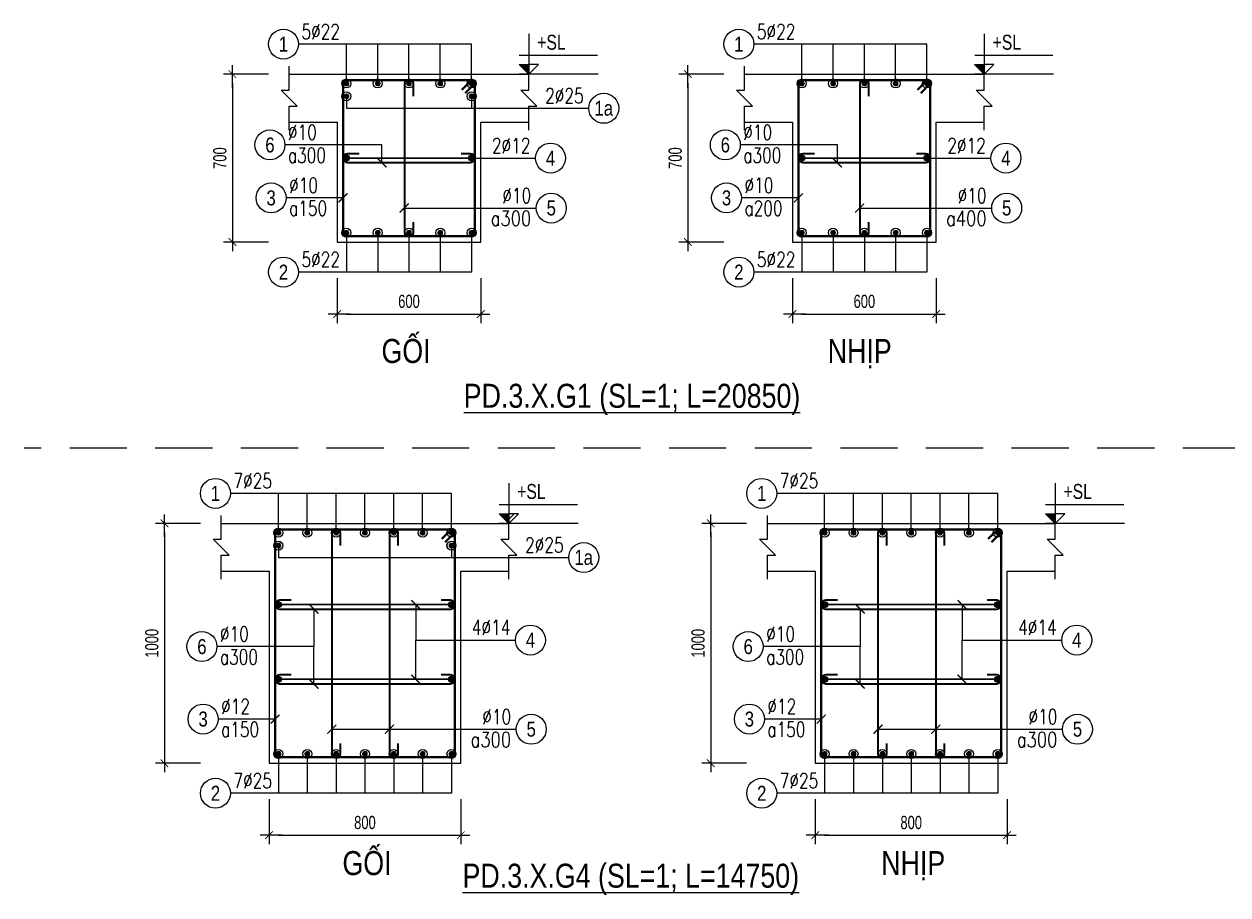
# Model space of a CAD drawing. Header units: millimetres. Extents: x 0 to 264070, y -218202 to 27271.
# Drawn here: x 225114 to 230136, y -191012 to -187382 of the extents above; entities that cross this region are included whole.
import ezdxf
from ezdxf.enums import TextEntityAlignment as Align

# ---------------------------------------------------------------- set-up
doc = ezdxf.new("R2010")
doc.units = ezdxf.units.MM
doc.header["$PDMODE"] = 3
doc.linetypes.add('HIDDEN2', pattern=[4.762499999999999, 3.175, -1.5875])
doc.layers.get('0').update_dxf_attribs({"lineweight": 20})
doc.layers.get('Defpoints').update_dxf_attribs({"color": 151, "lineweight": 9})
for name, color, linetype, lineweight in [('NDC_S_ANNO', 7, 'Continuous', 20), ('NDC_S_CONTINUOUS', 3, 'Continuous', 20), ('NDC_S_DIM', 1, 'Continuous', 15), ('NDC_S_HIDDEN', 8, 'HIDDEN2', 13), ('NDC_S_REBAR', 4, 'Continuous', 35), ('NDC_S_STIRRUP', 4, 'Continuous', 40), ('NDC_S_TEXT SYMBOL', 7, 'Continuous', 20), ('NDC_S_THIN LINE', 8, 'Continuous', 9), ('NDC_S_VN TEXT', 7, 'Continuous', 20)]:
    doc.layers.add(name, color=color, linetype=linetype, lineweight=lineweight)
doc.styles.add('ARIAL', font='arial.ttf', dxfattribs={"width": 0.8})
doc.styles.add('NDC_ANNO', font='', dxfattribs={"width": 0.8})
doc.styles.add('NDC_DIM', font='', dxfattribs={"width": 0.75})
doc.styles.add('NDC_EN TXT', font='romans.shx', dxfattribs={"width": 0.8})
doc.styles.get('NDC_ANNO').set_extended_font_data('Dotum')
doc.styles.get('NDC_DIM').set_extended_font_data('Dotum')
doc.dimstyles.new('NDC_dim_25', dxfattribs={"dimscale": 25, "dimtxt": 2.2, "dimasz": 1.5, "dimexe": 1.5, "dimexo": 2.5, "dimgap": 1, "dimtad": 1, "dimdec": 0, "dimzin": 0, "dimdsep": 46, "dimtxsty": 'NDC_DIM', "dimblk": 'DIMMARK', "dimcen": 0.09, "dimdle": 1.2, "dimclrd": 1, "dimclre": 1, "dimclrt": 3, "dimadec": 0, "dimazin": 0, "dimtfac": 1, "dimtdec": 0, "dimtix": 1, "dimtofl": 0, "dimtmove": 0, "dimatfit": 3, "dimfxl": 6, "dimfxlon": 1, "dimtolj": 1, "dimtzin": 0, "dimarcsym": 0})

# ---------------------------------------------------------------- blocks, each defined once
blk = doc.blocks.new('kata_block_TD')
at = {"color": 6, "linetype": 'ByBlock', "lineweight": -2, "style": 'ARIAL', "width": 0.8}
blk.add_attdef('SECTDET2', text='', height=5, dxfattribs=at).set_placement((0, 7.970649532882817), align=Align.CENTER)
at = {"color": 0, "linetype": 'ByBlock', "lineweight": -2, "style": 'ARIAL', "width": 0.8}
blk.add_attdef('SECTDET1', text='', height=5, dxfattribs=at).set_placement((0, 1.470649532882817), align=Align.CENTER)
at = {"color": 3, "lineweight": 25, "style": 'ARIAL', "width": 0.8}
blk.add_attdef('SSCALE', text='', height=2.5, dxfattribs=at).set_placement((0, -3.998868953555331), align=Align.CENTER)
blk = doc.blocks.new('kata_block_CT')
at = {"layer": 'NDC_S_ANNO'}
blk.add_hatch(color=3, dxfattribs=at).paths.add_polyline_path([(0, 1.596954857557648), (-1.612010908633238, 1.596954857557648), (0, 0)])
at = {"layer": 'NDC_S_ANNO', "ltscale": 50}
h = blk.add_hatch(dxfattribs=at)
h.set_pattern_fill('ANSI31', color=256, scale=1.406250541793835, style=0)
h.set_pattern_definition([(45.00000000000001, (0, 5.456968210637569e-12), (-3.157122508925224, 3.157122508925225), [])])
h.paths.add_polyline_path([(0, 1.596954857557648), (0, 0), (1.612010908924276, 1.596954857557648)])
for p, q in [((-1.592704896858777, 3.140833880479477), (11.46947077315417, 3.140833880479477)), ((11.56125648126181, 5.456968210637569e-12), (-1.63869572513795, 5.456968210637569e-12))]:
    blk.add_line(p, q, dxfattribs=at)
for points in [[(0, 6.69495074864426), (0, 0)], [(0, 0), (-1.612010908924276, 1.596954857557648), (0, 1.596954857557648)], [(0, 0), (1.612010908924276, 1.596954857557648), (0, 1.596954857557648)]]:
    blk.add_lwpolyline(points, dxfattribs=at)
at = {"layer": 'NDC_S_ANNO', "color": 8, "ltscale": 50}
blk.add_lwpolyline([(0, 0), (-1.612010908633238, 1.596954857557648), (0, 1.596954857557648)], dxfattribs=at)
at = {"layer": 'NDC_S_TEXT SYMBOL', "color": 3, "style": 'NDC_ANNO', "width": 0.8}
blk.add_attdef('CT', (1.409564409346785, 4.068271311703938), '', height=2.5, dxfattribs=at)
blk = doc.blocks.new('DIMMARK')
at = {"layer": 'NDC_S_DIM', "color": 1}
blk.add_line((-1.5, 0), (1, 0), dxfattribs=at)
at = {"layer": 'NDC_S_DIM', "color": 2, "const_width": 0.1}
blk.add_lwpolyline([(-0.4242640687119285, -0.4242640687119285), (0.4242640687119285, 0.4242640687119285)], dxfattribs=at)
blk = doc.blocks.new('*D583')
at = {"layer": 'Defpoints', "color": 0, "transparency": 16777216}
for p in [(226419.8985981771, -188290.2311354113), (227019.8985981771, -188290.2311354113), (227019.8985981771, -188590.2311354113)]:
    blk.add_point(p, dxfattribs=at)
at = {"layer": 'NDC_S_DIM', "color": 1, "lineweight": -2, "transparency": 16777216}
for p, q in [((226419.8985981771, -188440.2311354113), (226419.8985981771, -188627.7311354113)), ((227019.8985981771, -188440.2311354113), (227019.8985981771, -188627.7311354113)), ((226457.3985981771, -188590.2311354113), (226982.3985981771, -188590.2311354113))]:
    blk.add_line(p, q, dxfattribs=at)
at = {"layer": 'NDC_S_DIM', "color": 1, "lineweight": -2, "transparency": 16777216, "xscale": 37.5, "yscale": 37.5, "zscale": 37.5, "rotation": 180}
blk.add_blockref('DIMMARK', (226419.8985981771, -188590.2311354113), dxfattribs=at)
at = {"layer": 'NDC_S_DIM', "color": 1, "lineweight": -2, "transparency": 16777216, "xscale": 37.5, "yscale": 37.5, "zscale": 37.5}
blk.add_blockref('DIMMARK', (227019.8985981771, -188590.2311354113), dxfattribs=at)
at = {"layer": 'NDC_S_DIM', "color": 3, "transparency": 16777216, "insert": (226719.8985981771, -188537.7311354113), "char_height": 55.00000000000001, "attachment_point": 5, "style": 'NDC_DIM'}
blk.add_mtext('\\A1;600', dxfattribs=at)
blk = doc.blocks.new('*D584')
at = {"layer": 'Defpoints', "color": 0, "transparency": 16777216}
for p in [(226489.5717227214, -187590.2311354113), (225983.5717227214, -188290.2311354113), (226489.5717227214, -188290.2311354113)]:
    blk.add_point(p, dxfattribs=at)
at = {"layer": 'NDC_S_DIM', "color": 1, "lineweight": -2, "transparency": 16777216}
for p, q in [((226133.5717227214, -187590.2311354113), (225946.0717227214, -187590.2311354113)), ((225983.5717227214, -187627.7311354113), (225983.5717227214, -188252.7311354113)), ((226133.5717227214, -188290.2311354113), (225946.0717227214, -188290.2311354113))]:
    blk.add_line(p, q, dxfattribs=at)
at = {"layer": 'NDC_S_DIM', "color": 1, "lineweight": -2, "transparency": 16777216, "xscale": 37.5, "yscale": 37.5, "zscale": 37.5}
for p, rotation in [((225983.5717227214, -187590.2311354113), 90), ((225983.5717227214, -188290.2311354113), 270)]:
    blk.add_blockref('DIMMARK', p, dxfattribs=dict(at, rotation=rotation))
at = {"layer": 'NDC_S_DIM', "color": 3, "transparency": 16777216, "insert": (225931.0717227215, -187940.2311354113), "char_height": 55.00000000000001, "attachment_point": 5, "rotation": 90, "style": 'NDC_DIM'}
blk.add_mtext('\\A1;700', dxfattribs=at)
blk = doc.blocks.new('kata_block_THEP')
at = {"layer": 'NDC_S_REBAR', "color": 0}
for p, q in [((-0.5, 0), (0.5, 0)), ((-0.3535533905960619, 0.353553390592424), (0.3535533905960619, -0.353553390592424)), ((0.3535533905960619, 0.353553390592424), (-0.3535533905960619, -0.353553390592424)), ((0, 0.5), (0, -0.5))]:
    blk.add_line(p, q, dxfattribs=at)
at = {"layer": 'NDC_S_REBAR', "color": 0, "const_width": 0.08333333333333334}
blk.add_lwpolyline([(-0.5, -1.818989403545856e-12, 1), (0.5000000000145519, -1.818989403545856e-12, 1), (-0.5, -1.818989403545856e-12, 1)], format="xyb", dxfattribs=at)
blk = doc.blocks.new('*D585')
at = {"layer": 'Defpoints', "color": 0, "transparency": 16777216}
for p in [(228319.4493928852, -188290.2311354113), (228919.4493928852, -188290.2311354113), (228919.4493928852, -188590.2311354113)]:
    blk.add_point(p, dxfattribs=at)
at = {"layer": 'NDC_S_DIM', "color": 1, "lineweight": -2, "transparency": 16777216}
for p, q in [((228319.4493928852, -188440.2311354113), (228319.4493928852, -188627.7311354113)), ((228919.4493928852, -188440.2311354113), (228919.4493928852, -188627.7311354113)), ((228356.9493928852, -188590.2311354113), (228881.9493928852, -188590.2311354113))]:
    blk.add_line(p, q, dxfattribs=at)
at = {"layer": 'NDC_S_DIM', "color": 1, "lineweight": -2, "transparency": 16777216, "xscale": 37.5, "yscale": 37.5, "zscale": 37.5, "rotation": 180}
blk.add_blockref('DIMMARK', (228319.4493928852, -188590.2311354113), dxfattribs=at)
at = {"layer": 'NDC_S_DIM', "color": 1, "lineweight": -2, "transparency": 16777216, "xscale": 37.5, "yscale": 37.5, "zscale": 37.5}
blk.add_blockref('DIMMARK', (228919.4493928852, -188590.2311354113), dxfattribs=at)
at = {"layer": 'NDC_S_DIM', "color": 3, "transparency": 16777216, "insert": (228619.4493928852, -188537.7311354113), "char_height": 55.00000000000001, "attachment_point": 5, "style": 'NDC_DIM'}
blk.add_mtext('\\A1;600', dxfattribs=at)
blk = doc.blocks.new('*D586')
at = {"layer": 'Defpoints', "color": 0, "transparency": 16777216}
for p in [(228389.1225174295, -187590.2311354113), (227883.1225174295, -188290.2311354113), (228389.1225174295, -188290.2311354113)]:
    blk.add_point(p, dxfattribs=at)
at = {"layer": 'NDC_S_DIM', "color": 1, "lineweight": -2, "transparency": 16777216}
for p, q in [((228033.1225174295, -187590.2311354113), (227845.6225174295, -187590.2311354113)), ((227883.1225174295, -187627.7311354113), (227883.1225174295, -188252.7311354113)), ((228033.1225174295, -188290.2311354113), (227845.6225174295, -188290.2311354113))]:
    blk.add_line(p, q, dxfattribs=at)
at = {"layer": 'NDC_S_DIM', "color": 1, "lineweight": -2, "transparency": 16777216, "xscale": 37.5, "yscale": 37.5, "zscale": 37.5}
for p, rotation in [((227883.1225174295, -187590.2311354113), 90), ((227883.1225174295, -188290.2311354113), 270)]:
    blk.add_blockref('DIMMARK', p, dxfattribs=dict(at, rotation=rotation))
at = {"layer": 'NDC_S_DIM', "color": 3, "transparency": 16777216, "insert": (227830.6225174296, -187940.2311354113), "char_height": 55.00000000000001, "attachment_point": 5, "rotation": 90, "style": 'NDC_DIM'}
blk.add_mtext('\\A1;700', dxfattribs=at)
blk = doc.blocks.new('*U241')
blk.add_circle((-2.5, 0), 2.5)
at = {"layer": 'NDC_S_VN TEXT', "color": 3, "style": 'NDC_EN TXT', "width": 0.75}
for tag, p in [('DK1', (0.5, 0.8455043070534884)), ('KC1', (0.5, -2.972544307831413))]:
    blk.add_attdef(tag, p, '', height=2.5, dxfattribs=at)
at = {"layer": 'NDC_S_VN TEXT', "color": 7, "style": 'ARIAL', "width": 0.8}
blk.add_attdef('SH2', text='', height=2.5, dxfattribs=at).set_placement((-2.5, 0), align=Align.MIDDLE)
blk = doc.blocks.new('*U239')
blk.add_circle((2.5, 0), 2.5)
at = {"layer": 'NDC_S_VN TEXT', "color": 3, "style": 'NDC_EN TXT', "width": 0.75}
blk.add_attdef('DK2', text='', height=2.5, dxfattribs=at).set_placement((-0.85, 0.8455043070534884), align=Align.RIGHT)
at = {"layer": 'NDC_S_VN TEXT', "color": 7, "style": 'ARIAL', "width": 0.8}
blk.add_attdef('SH3', text='', height=2.5, dxfattribs=at).set_placement((2.5, 0), align=Align.MIDDLE)
blk = doc.blocks.new('*U321')
blk.add_circle((2.5, 0), 2.5)
at = {"layer": 'NDC_S_VN TEXT', "color": 3, "style": 'NDC_EN TXT'}
for tag, width, p in [('DK2', 0.75, (-0.85, 0.8455043070534884)), ('KC2', 0.8, (-0.85, -2.972544307831413))]:
    blk.add_attdef(tag, text='', height=2.5, dxfattribs=dict(at, width=width)).set_placement(p, align=Align.RIGHT)
at = {"layer": 'NDC_S_VN TEXT', "color": 7, "style": 'ARIAL', "width": 0.8}
blk.add_attdef('SH3', text='', height=2.5, dxfattribs=at).set_placement((2.5, 0), align=Align.MIDDLE)
blk = doc.blocks.new('*U240')
blk.add_circle((-2.5, 0), 2.5)
at = {"layer": 'NDC_S_VN TEXT', "color": 3, "style": 'NDC_EN TXT', "width": 0.75}
blk.add_attdef('DK1', (0.5, 0.8455043070534884), '', height=2.5, dxfattribs=at)
at = {"layer": 'NDC_S_VN TEXT', "color": 7, "style": 'ARIAL', "width": 0.8}
blk.add_attdef('SH2', text='', height=2.5, dxfattribs=at).set_placement((-2.5, 0), align=Align.MIDDLE)
blk = doc.blocks.new('*D754')
at = {"layer": 'Defpoints', "color": 0, "transparency": 16777216}
for p in [(226136.2121539254, -190462.8896766209), (226936.2121539254, -190462.8896766209), (226936.2121539254, -190762.8896766209)]:
    blk.add_point(p, dxfattribs=at)
at = {"layer": 'NDC_S_DIM', "color": 1, "lineweight": -2, "transparency": 16777216}
for p, q in [((226136.2121539254, -190612.8896766209), (226136.2121539254, -190800.3896766209)), ((226936.2121539254, -190612.8896766209), (226936.2121539254, -190800.3896766209)), ((226173.7121539254, -190762.8896766209), (226898.7121539254, -190762.8896766209))]:
    blk.add_line(p, q, dxfattribs=at)
at = {"layer": 'NDC_S_DIM', "color": 1, "lineweight": -2, "transparency": 16777216, "xscale": 37.5, "yscale": 37.5, "zscale": 37.5, "rotation": 180}
blk.add_blockref('DIMMARK', (226136.2121539254, -190762.8896766209), dxfattribs=at)
at = {"layer": 'NDC_S_DIM', "color": 1, "lineweight": -2, "transparency": 16777216, "xscale": 37.5, "yscale": 37.5, "zscale": 37.5}
blk.add_blockref('DIMMARK', (226936.2121539254, -190762.8896766209), dxfattribs=at)
at = {"layer": 'NDC_S_DIM', "color": 3, "transparency": 16777216, "insert": (226536.2121539254, -190710.3896766209), "char_height": 55.00000000000001, "attachment_point": 5, "style": 'NDC_DIM'}
blk.add_mtext('\\A1;800', dxfattribs=at)
blk = doc.blocks.new('*D755')
at = {"layer": 'Defpoints', "color": 0, "transparency": 16777216}
for p in [(226205.8852784697, -189462.8896766209), (225699.8852784698, -190462.8896766209), (226205.8852784697, -190462.8896766209)]:
    blk.add_point(p, dxfattribs=at)
at = {"layer": 'NDC_S_DIM', "color": 1, "lineweight": -2, "transparency": 16777216}
for p, q in [((225849.8852784698, -189462.8896766209), (225662.3852784698, -189462.8896766209)), ((225699.8852784698, -189500.3896766209), (225699.8852784698, -190425.3896766209)), ((225849.8852784698, -190462.8896766209), (225662.3852784698, -190462.8896766209))]:
    blk.add_line(p, q, dxfattribs=at)
at = {"layer": 'NDC_S_DIM', "color": 1, "lineweight": -2, "transparency": 16777216, "xscale": 37.5, "yscale": 37.5, "zscale": 37.5}
for p, rotation in [((225699.8852784698, -189462.8896766209), 90), ((225699.8852784698, -190462.8896766209), 270)]:
    blk.add_blockref('DIMMARK', p, dxfattribs=dict(at, rotation=rotation))
at = {"layer": 'NDC_S_DIM', "color": 3, "transparency": 16777216, "insert": (225647.3852784698, -189962.8896766208), "char_height": 55.00000000000001, "attachment_point": 5, "rotation": 90, "style": 'NDC_DIM'}
blk.add_mtext('\\A1;1000', dxfattribs=at)
blk = doc.blocks.new('*D756')
at = {"layer": 'Defpoints', "color": 0, "transparency": 16777216}
for p in [(228414.8040572124, -190462.8896766209), (229214.8040572124, -190462.8896766209), (229214.8040572124, -190762.8896766209)]:
    blk.add_point(p, dxfattribs=at)
at = {"layer": 'NDC_S_DIM', "color": 1, "lineweight": -2, "transparency": 16777216}
for p, q in [((228414.8040572124, -190612.8896766209), (228414.8040572124, -190800.3896766209)), ((229214.8040572124, -190612.8896766209), (229214.8040572124, -190800.3896766209)), ((228452.3040572124, -190762.8896766209), (229177.3040572124, -190762.8896766209))]:
    blk.add_line(p, q, dxfattribs=at)
at = {"layer": 'NDC_S_DIM', "color": 1, "lineweight": -2, "transparency": 16777216, "xscale": 37.5, "yscale": 37.5, "zscale": 37.5, "rotation": 180}
blk.add_blockref('DIMMARK', (228414.8040572124, -190762.8896766209), dxfattribs=at)
at = {"layer": 'NDC_S_DIM', "color": 1, "lineweight": -2, "transparency": 16777216, "xscale": 37.5, "yscale": 37.5, "zscale": 37.5}
blk.add_blockref('DIMMARK', (229214.8040572124, -190762.8896766209), dxfattribs=at)
at = {"layer": 'NDC_S_DIM', "color": 3, "transparency": 16777216, "insert": (228814.8040572124, -190710.3896766209), "char_height": 55.00000000000001, "attachment_point": 5, "style": 'NDC_DIM'}
blk.add_mtext('\\A1;800', dxfattribs=at)
blk = doc.blocks.new('*D757')
at = {"layer": 'Defpoints', "color": 0, "transparency": 16777216}
for p in [(228484.4771817567, -189462.8896766209), (227978.4771817568, -190462.8896766209), (228484.4771817567, -190462.8896766209)]:
    blk.add_point(p, dxfattribs=at)
at = {"layer": 'NDC_S_DIM', "color": 1, "lineweight": -2, "transparency": 16777216}
for p, q in [((228128.4771817568, -189462.8896766209), (227940.9771817568, -189462.8896766209)), ((227978.4771817568, -189500.3896766209), (227978.4771817568, -190425.3896766209)), ((228128.4771817568, -190462.8896766209), (227940.9771817568, -190462.8896766209))]:
    blk.add_line(p, q, dxfattribs=at)
at = {"layer": 'NDC_S_DIM', "color": 1, "lineweight": -2, "transparency": 16777216, "xscale": 37.5, "yscale": 37.5, "zscale": 37.5}
for p, rotation in [((227978.4771817568, -189462.8896766209), 90), ((227978.4771817568, -190462.8896766209), 270)]:
    blk.add_blockref('DIMMARK', p, dxfattribs=dict(at, rotation=rotation))
at = {"layer": 'NDC_S_DIM', "color": 3, "transparency": 16777216, "insert": (227925.9771817568, -189962.8896766208), "char_height": 55.00000000000001, "attachment_point": 5, "rotation": 90, "style": 'NDC_DIM'}
blk.add_mtext('\\A1;1000', dxfattribs=at)

msp = doc.modelspace()

# ---------------------------------------------------------------- linework, layer by layer
at = {"layer": 'NDC_S_CONTINUOUS'}
for points in [[(226219.8985981771, -187590.2311354113), (226419.8985981771, -187590.2311354113), (226419.8985981771, -187590.2311354113), (227019.8985981771, -187590.2311354113), (227019.8985981771, -187590.2311354113), (227219.8985981771, -187590.2311354113)], [(228119.4493928852, -187590.2311354113), (228319.4493928852, -187590.2311354113), (228319.4493928852, -187590.2311354113), (228919.4493928852, -187590.2311354113), (228919.4493928852, -187590.2311354113), (229119.4493928852, -187590.2311354113)], [(226219.8985981771, -187790.2311354113), (226419.8985981771, -187790.2311354113), (226419.8985981771, -188290.2311354113), (227019.8985981771, -188290.2311354113), (227019.8985981771, -187790.2311354113), (227219.8985981771, -187790.2311354113)], [(228119.4493928852, -187790.2311354113), (228319.4493928852, -187790.2311354113), (228319.4493928852, -188290.2311354113), (228919.4493928852, -188290.2311354113), (228919.4493928852, -187790.2311354113), (229119.4493928852, -187790.2311354113)], [(225936.2121539254, -189462.8896766209), (226136.2121539254, -189462.8896766209), (226136.2121539254, -189462.8896766209), (226936.2121539254, -189462.8896766209), (226936.2121539254, -189462.8896766209), (227136.2121539254, -189462.8896766209)], [(228214.8040572124, -189462.8896766209), (228414.8040572124, -189462.8896766209), (228414.8040572124, -189462.8896766209), (229214.8040572124, -189462.8896766209), (229214.8040572124, -189462.8896766209), (229414.8040572124, -189462.8896766209)], [(225936.2121539254, -189662.8896766209), (226136.2121539254, -189662.8896766209), (226136.2121539254, -190462.8896766209), (226936.2121539254, -190462.8896766209), (226936.2121539254, -189662.8896766209), (227136.2121539254, -189662.8896766209)], [(228214.8040572124, -189662.8896766209), (228414.8040572124, -189662.8896766209), (228414.8040572124, -190462.8896766209), (229214.8040572124, -190462.8896766209), (229214.8040572124, -189662.8896766209), (229414.8040572124, -189662.8896766209)]]:
    msp.add_lwpolyline(points, dxfattribs=at)
at = {"layer": 'NDC_S_DIM'}
for centre in [(226458.8985981771, -187682.7311354113), (226980.8985981771, -187682.7311354113), (226175.2121539254, -189555.3896766209), (226897.2121539254, -189555.3896766209)]:
    msp.add_circle(centre, 18.82654195789014, dxfattribs=at)
at = {"layer": 'NDC_S_HIDDEN', "ltscale": 75}
msp.add_line((243044.9620485608, -189149.0592886446), (225114.385486981, -189149.0592886446), dxfattribs=at)
at = {"layer": 'NDC_S_REBAR'}
for points in [[(226738.2686402712, -187682.5758253447), (226738.2686402712, -187633.6626555348, 0.9999999999999999), (226701.4046402712, -187633.6626555348), (226701.4046402712, -188246.7991354113, 0.9999999999999999), (226738.2686402712, -188246.7991354113), (226738.2686402712, -188207.5422444025, -0.414213562)], [(228637.8194349793, -187682.5758253447), (228637.8194349793, -187633.6626555348, 0.9999999999999999), (228600.9554349793, -187633.6626555348), (228600.9554349793, -188246.7991354113, 0.9999999999999999), (228637.8194349793, -188246.7991354113), (228637.8194349793, -188207.5422444025, -0.414213562)], [(226512.243767987, -187921.7991354113), (226463.3305981772, -187921.7991354113, 0.9999999999999999), (226463.3305981772, -187958.6631354114), (226976.4665981771, -187958.6631354114, 0.9999999999999999), (226976.4665981771, -187921.7991354113), (226937.2097071683, -187921.7991354113, -0.414213562)], [(228411.7945626951, -187921.7991354113), (228362.8813928852, -187921.7991354113, 0.9999999999999999), (228362.8813928852, -187958.6631354114), (228876.0173928852, -187958.6631354114, 0.9999999999999999), (228876.0173928852, -187921.7991354113), (228836.7605018764, -187921.7991354113, -0.414213562)], [(226434.4438241228, -189555.2343665542), (226434.4438241228, -189506.3211967443, 0.9999999999999999), (226397.5798241227, -189506.3211967443), (226397.5798241227, -190419.4576766208, 0.9999999999999999), (226434.4438241228, -190419.4576766208), (226434.4438241228, -190380.200785612, -0.414213562)], [(226675.2543208892, -189555.2343665542), (226675.2543208892, -189506.3211967443, 0.9999999999999999), (226638.3903208891, -189506.3211967443), (226638.3903208891, -190419.4576766208, 0.9999999999999999), (226675.2543208892, -190419.4576766208), (226675.2543208892, -190380.200785612, -0.414213562)], [(228713.0357274098, -189555.2343665542), (228713.0357274098, -189506.3211967443, 0.9999999999999999), (228676.1717274097, -189506.3211967443), (228676.1717274097, -190419.4576766208, 0.9999999999999999), (228713.0357274098, -190419.4576766208), (228713.0357274098, -190380.200785612, -0.414213562)], [(228953.8462241762, -189555.2343665542), (228953.8462241762, -189506.3211967443, 0.9999999999999999), (228916.9822241761, -189506.3211967443), (228916.9822241761, -190419.4576766208, 0.9999999999999999), (228953.8462241762, -190419.4576766208), (228953.8462241762, -190380.200785612, -0.414213562)], [(226228.5573237353, -189783.4576766209), (226179.6441539254, -189783.4576766209, 0.9999999999999999), (226179.6441539254, -189820.3216766209), (226892.7801539254, -189820.3216766209, 0.9999999999999999), (226892.7801539254, -189783.4576766209), (226853.5232629166, -189783.4576766209, -0.414213562)], [(228507.1492270223, -189783.4576766209), (228458.2360572124, -189783.4576766209, 0.9999999999999999), (228458.2360572124, -189820.3216766209), (229171.3720572124, -189820.3216766209, 0.9999999999999999), (229171.3720572124, -189783.4576766209), (229132.1151662036, -189783.4576766209, -0.414213562)], [(226228.5573237353, -190094.4576766209), (226179.6441539254, -190094.4576766209, 0.9999999999999999), (226179.6441539254, -190131.3216766209), (226892.7801539254, -190131.3216766209, 0.9999999999999999), (226892.7801539254, -190094.4576766209), (226853.5232629166, -190094.4576766209, -0.414213562)], [(228507.1492270223, -190094.4576766209), (228458.2360572124, -190094.4576766209, 0.9999999999999999), (228458.2360572124, -190131.3216766209), (229171.3720572124, -190131.3216766209, 0.9999999999999999), (229171.3720572124, -190094.4576766209), (229132.1151662036, -190094.4576766209, -0.414213562)]]:
    msp.add_lwpolyline(points, format="xyb", dxfattribs=at)
at = {"layer": 'NDC_S_STIRRUP'}
for points in [[(226940.8985981771, -187655.2311354113), (226980.8985981771, -187615.2311354113, -0.414213562), (226994.8985981771, -187629.2311354113), (226994.8985981771, -188251.2311354113, -0.414213562), (226980.8985981771, -188265.2311354113), (226458.8985981771, -188265.2311354113, -0.414213562), (226444.8985981771, -188251.2311354113), (226444.8985981771, -187629.2311354113, -0.414213562), (226458.8985981771, -187615.2311354113), (226980.8985981771, -187615.2311354113, -0.414213562), (226994.8985981771, -187629.2311354113), (226954.8985981771, -187669.2311354113)], [(228840.4493928852, -187655.2311354113), (228880.4493928852, -187615.2311354113, -0.414213562), (228894.4493928852, -187629.2311354113), (228894.4493928852, -188251.2311354113, -0.414213562), (228880.4493928852, -188265.2311354113), (228358.4493928852, -188265.2311354113, -0.414213562), (228344.4493928852, -188251.2311354113), (228344.4493928852, -187629.2311354113, -0.414213562), (228358.4493928852, -187615.2311354113), (228880.4493928852, -187615.2311354113, -0.414213562), (228894.4493928852, -187629.2311354113), (228854.4493928852, -187669.2311354113)], [(226857.2121539254, -189527.8896766209), (226897.2121539254, -189487.8896766209, -0.414213562), (226911.2121539254, -189501.8896766209), (226911.2121539254, -190423.8896766209, -0.414213562), (226897.2121539254, -190437.8896766209), (226175.2121539254, -190437.8896766209, -0.414213562), (226161.2121539254, -190423.8896766209), (226161.2121539254, -189501.8896766209, -0.414213562), (226175.2121539254, -189487.8896766209), (226897.2121539254, -189487.8896766209, -0.414213562), (226911.2121539254, -189501.8896766209), (226871.2121539254, -189541.8896766209)], [(229135.8040572124, -189527.8896766209), (229175.8040572124, -189487.8896766209, -0.414213562), (229189.8040572124, -189501.8896766209), (229189.8040572124, -190423.8896766209, -0.414213562), (229175.8040572124, -190437.8896766209), (228453.8040572124, -190437.8896766209, -0.414213562), (228439.8040572124, -190423.8896766209), (228439.8040572124, -189501.8896766209, -0.414213562), (228453.8040572124, -189487.8896766209), (229175.8040572124, -189487.8896766209, -0.414213562), (229189.8040572124, -189501.8896766209), (229149.8040572124, -189541.8896766209)]]:
    msp.add_lwpolyline(points, format="xyb", dxfattribs=at)
at = {"layer": 'NDC_S_THIN LINE'}
for points in [[(226219.8985981771, -187823.5644687447), (226219.8985981771, -187723.5644687447), (226253.2319315105, -187723.5644687447), (226186.5652648438, -187656.897802078), (226219.8985981772, -187656.897802078), (226219.8985981772, -187556.897802078)], [(227219.8985981771, -187823.5644687447), (227219.8985981771, -187723.5644687447), (227253.2319315105, -187723.5644687447), (227186.5652648438, -187656.897802078), (227219.8985981772, -187656.897802078), (227219.8985981772, -187556.897802078)], [(228119.4493928852, -187823.5644687447), (228119.4493928852, -187723.5644687447), (228152.7827262185, -187723.5644687447), (228086.1160595519, -187656.897802078), (228119.4493928852, -187656.897802078), (228119.4493928852, -187556.897802078)], [(229119.4493928852, -187823.5644687447), (229119.4493928852, -187723.5644687447), (229152.7827262185, -187723.5644687447), (229086.1160595519, -187656.897802078), (229119.4493928852, -187656.897802078), (229119.4493928852, -187556.897802078)], [(225936.2121539254, -189696.2230099542), (225936.2121539254, -189596.2230099542), (225969.5454872588, -189596.2230099542), (225902.8788205921, -189529.5563432875), (225936.2121539255, -189529.5563432875), (225936.2121539255, -189429.5563432875)], [(227136.2121539254, -189696.2230099542), (227136.2121539254, -189596.2230099542), (227169.5454872588, -189596.2230099542), (227102.8788205922, -189529.5563432875), (227136.2121539255, -189529.5563432875), (227136.2121539255, -189429.5563432875)], [(228214.8040572124, -189696.2230099542), (228214.8040572124, -189596.2230099542), (228248.1373905458, -189596.2230099542), (228181.4707238791, -189529.5563432875), (228214.8040572125, -189529.5563432875), (228214.8040572125, -189429.5563432875)], [(229414.8040572124, -189696.2230099542), (229414.8040572124, -189596.2230099542), (229448.1373905458, -189596.2230099542), (229381.4707238791, -189529.5563432875), (229414.8040572125, -189529.5563432875), (229414.8040572125, -189429.5563432875)]]:
    msp.add_lwpolyline(points, dxfattribs=at)

# ---------------------------------------------------------------- block references
at = {"layer": 'NDC_S_REBAR', "color": 3, "xscale": 22, "yscale": 22, "zscale": 22}
for p in [(226458.8985981771, -187629.2311354113), (226458.8985981771, -187682.7311354113), (226458.8985981771, -187940.2311354113), (226458.8985981771, -188251.2311354113)]:
    msp.add_blockref('kata_block_THEP', p, dxfattribs=at)
at = {"layer": 'NDC_S_REBAR', "xscale": 22, "yscale": 22, "zscale": 22}
for p in [(226589.3985981771, -187629.2311354113), (226719.8985981771, -187629.2311354113), (226850.3985981771, -187629.2311354113), (226980.8985981771, -187629.2311354113), (228358.4493928852, -187629.2311354113), (228488.9493928852, -187629.2311354113), (228619.4493928852, -187629.2311354113), (228749.9493928852, -187629.2311354113), (228880.4493928852, -187629.2311354113), (226980.8985981771, -187682.7311354113), (226980.8985981771, -187940.2311354113), (228358.4493928852, -187940.2311354113), (228880.4493928852, -187940.2311354113), (226589.3985981771, -188251.2311354113), (226719.8985981771, -188251.2311354113), (226850.3985981771, -188251.2311354113), (226980.8985981771, -188251.2311354113), (228358.4493928852, -188251.2311354113), (228488.9493928852, -188251.2311354113), (228619.4493928852, -188251.2311354113), (228749.9493928852, -188251.2311354113), (228880.4493928852, -188251.2311354113), (226175.2121539254, -189501.8896766209), (226295.5454872588, -189501.8896766209), (226415.8788205921, -189501.8896766209), (226536.2121539254, -189501.8896766209), (226656.5454872588, -189501.8896766209), (226776.8788205921, -189501.8896766209), (226897.2121539254, -189501.8896766209), (228453.8040572124, -189501.8896766209), (228574.1373905457, -189501.8896766209), (228694.4707238791, -189501.8896766209), (228814.8040572124, -189501.8896766209), (228935.1373905457, -189501.8896766209), (229055.4707238791, -189501.8896766209), (229175.8040572124, -189501.8896766209), (226175.2121539254, -189555.3896766209), (226897.2121539254, -189555.3896766209), (226175.2121539254, -189801.8896766209), (226897.2121539254, -189801.8896766209), (228453.8040572124, -189801.8896766209), (229175.8040572124, -189801.8896766209), (226175.2121539254, -190112.8896766209), (226897.2121539254, -190112.8896766209), (228453.8040572124, -190112.8896766209), (229175.8040572124, -190112.8896766209), (226175.2121539254, -190423.8896766209), (226295.5454872588, -190423.8896766209), (226415.8788205921, -190423.8896766209), (226536.2121539254, -190423.8896766209), (226656.5454872588, -190423.8896766209), (226776.8788205921, -190423.8896766209), (226897.2121539254, -190423.8896766209), (228453.8040572124, -190423.8896766209), (228574.1373905457, -190423.8896766209), (228694.4707238791, -190423.8896766209), (228814.8040572124, -190423.8896766209), (228935.1373905457, -190423.8896766209), (229055.4707238791, -190423.8896766209), (229175.8040572124, -190423.8896766209)]:
    msp.add_blockref('kata_block_THEP', p, dxfattribs=at)
at = {"layer": 'NDC_S_THIN LINE', "xscale": 25, "yscale": 25, "zscale": 25}
for name, p, values in [('*U240', (226258.8985981771, -187465.2311354113), {'SH2': '1', 'DK1': '5%%c22'}), ('*U240', (228158.4493928852, -187465.2311354113), {'SH2': '1', 'DK1': '5%%c22'}), ('*U239', (227469.8985981771, -187732.7311354113), {'SH3': '1a', 'DK2': '2%%c25'}), ('*U241', (226202.3985981771, -187885.2311354113), {'SH2': '6', 'DK1': '%%c10', 'KC1': 'a300'}), ('*U241', (228101.9493928852, -187885.2311354113), {'SH2': '6', 'DK1': '%%c10', 'KC1': 'a300'}), ('*U239', (227247.7888419747, -187940.2311354113), {'SH3': '4', 'DK2': '2%%c12'}), ('*U239', (229147.3396366828, -187940.2311354113), {'SH3': '4', 'DK2': '2%%c12'}), ('*U241', (226207.3985981771, -188106.0518060209), {'SH2': '3', 'DK1': '%%c10', 'KC1': 'a150'}), ('*U241', (228106.9493928852, -188106.0518060209), {'SH2': '3', 'DK1': '%%c10', 'KC1': 'a200'}), ('*U321', (227250.9547970414, -188148.6982635907), {'SH3': '5', 'DK2': '%%c10', 'KC2': 'a300'}), ('*U321', (229150.5055917494, -188148.6982635907), {'SH3': '5', 'DK2': '%%c10', 'KC2': 'a400'}), ('*U240', (226258.8985981771, -188415.2311354113), {'SH2': '2', 'DK1': '5%%c22'}), ('*U240', (228158.4493928852, -188415.2311354113), {'SH2': '2', 'DK1': '5%%c22'}), ('*U240', (225975.2121539254, -189337.8896766209), {'SH2': '1', 'DK1': '7%%c25'}), ('*U240', (228253.8040572124, -189337.8896766209), {'SH2': '1', 'DK1': '7%%c25'}), ('*U239', (227386.2121539254, -189605.3896766209), {'SH3': '1a', 'DK2': '2%%c25'}), ('*U241', (225918.7121539253, -189976.6056766209), {'SH2': '6', 'DK1': '%%c10', 'KC1': 'a300'}), ('*U239', (227164.102397723, -189949.488195111), {'SH3': '4', 'DK2': '4%%c14'}), ('*U241', (228197.3040572123, -189976.6056766209), {'SH2': '6', 'DK1': '%%c10', 'KC1': 'a300'}), ('*U239', (229442.69430101, -189949.488195111), {'SH3': '4', 'DK2': '4%%c14'}), ('*U241', (225923.7121539254, -190278.7103472304), {'SH2': '3', 'DK1': '%%c12', 'KC1': 'a150'}), ('*U241', (228202.3040572124, -190278.7103472304), {'SH2': '3', 'DK1': '%%c12', 'KC1': 'a150'}), ('*U321', (227167.2683527897, -190321.3568048002), {'SH3': '5', 'DK2': '%%c10', 'KC2': 'a300'}), ('*U321', (229445.8602560766, -190321.3568048002), {'SH3': '5', 'DK2': '%%c10', 'KC2': 'a300'}), ('*U240', (225975.2121539254, -190587.8896766209), {'SH2': '2', 'DK1': '7%%c25'}), ('*U240', (228253.8040572124, -190587.8896766209), {'SH2': '2', 'DK1': '7%%c25'})]:
    msp.add_blockref(name, p, dxfattribs=at).add_auto_attribs(values)
at = {"layer": 'NDC_S_VN TEXT', "xscale": 25, "yscale": 25, "zscale": 25}
for p in [(227219.8985981771, -187590.2311354113), (229119.4493928852, -187590.2311354113), (227136.2121539254, -189462.8896766209), (229414.8040572124, -189462.8896766209)]:
    msp.add_blockref('kata_block_CT', p, dxfattribs=at).add_auto_attribs({'CT': '+SL'})
at = {"layer": 'NDC_S_VN TEXT'}
ref = msp.add_blockref('kata_block_TD', (226707.6337850101, -188823.8687909031), dxfattribs=dict(at, xscale=20, yscale=20, zscale=20))
ref.add_attrib('SECTDET1', 'GỐI', dxfattribs={"layer": '0', "color": 0, "linetype": 'ByBlock', "lineweight": -2, "height": 100, "style": 'ARIAL', "width": 0.8}).set_placement((226707.6337850101, -188794.4558002455), align=Align.CENTER)
ref = msp.add_blockref('kata_block_TD', (228599.9946207299, -188823.8687909031), dxfattribs=dict(at, xscale=20, yscale=20, zscale=20))
ref.add_attrib('SECTDET1', 'NHỊP', dxfattribs={"layer": '0', "color": 0, "linetype": 'ByBlock', "lineweight": -2, "height": 100, "style": 'ARIAL', "width": 0.8}).set_placement((228599.9946207299, -188794.4558002455), align=Align.CENTER)
ref = msp.add_blockref('kata_block_TD', (227650.2142090893, -189010.5683074941), dxfattribs=dict(at, xscale=20, yscale=20, zscale=20))
ref.add_attrib('SECTDET1', '%%uPD.3.X.G1 (SL=1; L=20850)', dxfattribs={"layer": '0', "color": 0, "linetype": 'ByBlock', "lineweight": -2, "height": 100, "style": 'ARIAL', "width": 0.8}).set_placement((227650.2142090893, -188981.1553168364), align=Align.CENTER)
ref = msp.add_blockref('kata_block_TD', (226544.7069283151, -190958.7229881389), dxfattribs=dict(at, xscale=20, yscale=20, zscale=20))
ref.add_attrib('SECTDET1', 'GỐI', dxfattribs={"layer": '0', "color": 0, "linetype": 'ByBlock', "lineweight": -2, "height": 100, "style": 'ARIAL', "width": 0.8}).set_placement((226544.7069283151, -190929.3099974813), align=Align.CENTER)
ref = msp.add_blockref('kata_block_TD', (228823.2988316021, -190958.7229881389), dxfattribs=dict(at, xscale=20, yscale=20, zscale=20))
ref.add_attrib('SECTDET1', 'NHỊP', dxfattribs={"layer": '0', "color": 0, "linetype": 'ByBlock', "lineweight": -2, "height": 100, "style": 'ARIAL', "width": 0.8}).set_placement((228823.2988316021, -190929.3099974813), align=Align.CENTER)
ref = msp.add_blockref('kata_block_TD', (227645.2230754934, -191011.2388631979), dxfattribs=dict(at, xscale=20, yscale=20, zscale=20))
ref.add_attrib('SECTDET1', '%%uPD.3.X.G4 (SL=1; L=14750)', dxfattribs={"layer": '0', "color": 0, "linetype": 'ByBlock', "lineweight": -2, "height": 100, "style": 'ARIAL', "width": 0.8}).set_placement((227645.2230754934, -190981.8258725402), align=Align.CENTER)

# ---------------------------------------------------------------- dimensions: what is measured, and where the dimension line sits
at = {"layer": 'NDC_S_DIM'}
for base, p1, p2, picture, middle in [((225983.5717227214, -188290.2311354113), (226489.5717227214, -187590.2311354113), (226489.5717227214, -188290.2311354113), '*D584', (225931.0717227215, -187940.2311354113)), ((227883.1225174295, -188290.2311354113), (228389.1225174295, -187590.2311354113), (228389.1225174295, -188290.2311354113), '*D586', (227830.6225174296, -187940.2311354113)), ((225699.8852784698, -190462.8896766209), (226205.8852784697, -189462.8896766209), (226205.8852784697, -190462.8896766209), '*D755', (225647.3852784698, -189962.8896766208)), ((227978.4771817568, -190462.8896766209), (228484.4771817567, -189462.8896766209), (228484.4771817567, -190462.8896766209), '*D757', (227925.9771817568, -189962.8896766208))]:
    dim = msp.add_linear_dim(base=base, p1=p1, p2=p2, angle=270, dimstyle='NDC_dim_25', dxfattribs=at)
    dim.commit()
    dim.dimension.update_dxf_attribs({"geometry": picture, "text_midpoint": middle})
for base, p1, p2, picture, middle in [((227019.8985981771, -188590.2311354113), (226419.8985981771, -188290.2311354113), (227019.8985981771, -188290.2311354113), '*D583', (226719.8985981771, -188537.7311354113)), ((228919.4493928852, -188590.2311354113), (228319.4493928852, -188290.2311354113), (228919.4493928852, -188290.2311354113), '*D585', (228619.4493928852, -188537.7311354113)), ((226936.2121539254, -190762.8896766209), (226136.2121539254, -190462.8896766209), (226936.2121539254, -190462.8896766209), '*D754', (226536.2121539254, -190710.3896766209)), ((229214.8040572124, -190762.8896766209), (228414.8040572124, -190462.8896766209), (229214.8040572124, -190462.8896766209), '*D756', (228814.8040572124, -190710.3896766209))]:
    dim = msp.add_linear_dim(base=base, p1=p1, p2=p2, dimstyle='NDC_dim_25', dxfattribs=at)
    dim.commit()
    dim.dimension.update_dxf_attribs({"geometry": picture, "text_midpoint": middle})

# ---------------------------------------------------------------- leaders
at = {"layer": 'NDC_S_THIN LINE'}
for points, override in [([(226458.8985981771, -187629.2311354113), (226458.8985981771, -187465.2311354113), (226258.8985981771, -187465.2311354113)], {"dimldrblk": 'DotBlank'}), ([(226589.3985981771, -187629.2311354113), (226589.3985981771, -187465.2311354113), (226258.8985981771, -187465.2311354113)], {"dimldrblk": 'DotBlank'}), ([(226719.8985981771, -187629.2311354113), (226719.8985981771, -187465.2311354113), (226258.8985981771, -187465.2311354113)], {"dimldrblk": 'DotBlank'}), ([(226850.3985981771, -187629.2311354113), (226850.3985981771, -187465.2311354113), (226258.8985981771, -187465.2311354113)], {"dimldrblk": 'DotBlank'}), ([(226980.8985981771, -187629.2311354113), (226980.8985981771, -187465.2311354113), (226258.8985981771, -187465.2311354113)], {"dimldrblk": 'DotBlank'}), ([(228358.4493928852, -187629.2311354113), (228358.4493928852, -187465.2311354113), (228158.4493928852, -187465.2311354113)], {"dimldrblk": 'DotBlank'}), ([(228488.9493928852, -187629.2311354113), (228488.9493928852, -187465.2311354113), (228158.4493928852, -187465.2311354113)], {"dimldrblk": 'DotBlank'}), ([(228619.4493928852, -187629.2311354113), (228619.4493928852, -187465.2311354113), (228158.4493928852, -187465.2311354113)], {"dimldrblk": 'DotBlank'}), ([(228749.9493928852, -187629.2311354113), (228749.9493928852, -187465.2311354113), (228158.4493928852, -187465.2311354113)], {"dimldrblk": 'DotBlank'}), ([(228880.4493928852, -187629.2311354113), (228880.4493928852, -187465.2311354113), (228158.4493928852, -187465.2311354113)], {"dimldrblk": 'DotBlank'}), ([(226458.8985981771, -187682.7311354113), (226458.8985981771, -187732.7311354113), (227469.8985981771, -187732.7311354113)], {"dimldrblk": 'DotBlank'}), ([(226980.8985981771, -187682.7311354113), (226980.8985981771, -187732.7311354113), (227469.8985981771, -187732.7311354113)], {"dimldrblk": 'DotBlank'}), ([(226607.2319315105, -187960.2311354113), (226607.2319315105, -187885.2311354113), (226202.3985981771, -187885.2311354113)], {"dimldrblk": 'ArchTick'}), ([(228506.7827262185, -187960.2311354113), (228506.7827262185, -187885.2311354113), (228101.9493928852, -187885.2311354113)], {"dimldrblk": 'ArchTick'}), ([(226458.8985981771, -187940.2311354113), (226986.8985981771, -187940.2311354113)], {"dimasz": 1, "dimldrblk": 'DotBlank'}), ([(226980.8985981771, -187940.2311354113), (226458.8985981771, -187940.2311354113)], {"dimasz": 1, "dimldrblk": 'DotBlank'}), ([(226980.8985981771, -187940.2311354113), (227247.7888419747, -187940.2311354113)], {"dimldrblk": 'DotSmall'}), ([(228358.4493928852, -187940.2311354113), (228886.4493928852, -187940.2311354113)], {"dimasz": 1, "dimldrblk": 'DotBlank'}), ([(228880.4493928852, -187940.2311354113), (228358.4493928852, -187940.2311354113)], {"dimasz": 1, "dimldrblk": 'DotBlank'}), ([(228880.4493928852, -187940.2311354113), (229147.3396366828, -187940.2311354113)], {"dimldrblk": 'DotSmall'}), ([(226444.8985981771, -188106.0518060209), (226207.3985981771, -188106.0518060209)], {"dimldrblk": 'ArchTick'}), ([(228344.4493928852, -188106.0518060209), (228106.9493928852, -188106.0518060209)], {"dimldrblk": 'ArchTick'}), ([(226699.8985981772, -188148.6982635907), (227250.9547970414, -188148.6982635907)], {"dimldrblk": 'ArchTick'}), ([(228599.4493928853, -188148.6982635907), (229150.5055917494, -188148.6982635907)], {"dimldrblk": 'ArchTick'}), ([(226458.8985981771, -188251.2311354113), (226458.8985981771, -188415.2311354113), (226258.8985981771, -188415.2311354113)], {"dimldrblk": 'DotBlank'}), ([(226589.3985981771, -188251.2311354113), (226589.3985981771, -188415.2311354113), (226258.8985981771, -188415.2311354113)], {"dimldrblk": 'DotBlank'}), ([(226719.8985981771, -188251.2311354113), (226719.8985981771, -188415.2311354113), (226258.8985981771, -188415.2311354113)], {"dimldrblk": 'DotBlank'}), ([(226850.3985981771, -188251.2311354113), (226850.3985981771, -188415.2311354113), (226258.8985981771, -188415.2311354113)], {"dimldrblk": 'DotBlank'}), ([(226980.8985981771, -188251.2311354113), (226980.8985981771, -188415.2311354113), (226258.8985981771, -188415.2311354113)], {"dimldrblk": 'DotBlank'}), ([(228358.4493928852, -188251.2311354113), (228358.4493928852, -188415.2311354113), (228158.4493928852, -188415.2311354113)], {"dimldrblk": 'DotBlank'}), ([(228488.9493928852, -188251.2311354113), (228488.9493928852, -188415.2311354113), (228158.4493928852, -188415.2311354113)], {"dimldrblk": 'DotBlank'}), ([(228619.4493928852, -188251.2311354113), (228619.4493928852, -188415.2311354113), (228158.4493928852, -188415.2311354113)], {"dimldrblk": 'DotBlank'}), ([(228749.9493928852, -188251.2311354113), (228749.9493928852, -188415.2311354113), (228158.4493928852, -188415.2311354113)], {"dimldrblk": 'DotBlank'}), ([(228880.4493928852, -188251.2311354113), (228880.4493928852, -188415.2311354113), (228158.4493928852, -188415.2311354113)], {"dimldrblk": 'DotBlank'}), ([(226175.2121539254, -189501.8896766209), (226175.2121539254, -189337.8896766209), (225975.2121539254, -189337.8896766209)], {"dimldrblk": 'DotBlank'}), ([(226897.2121539254, -189501.8896766209), (226897.2121539254, -189337.8896766209), (225975.2121539254, -189337.8896766209)], {"dimldrblk": 'DotBlank'}), ([(226295.5454872588, -189501.8896766209), (226295.5454872588, -189337.8896766209), (226095.5454872588, -189337.8896766209)], {"dimldrblk": 'DotBlank'}), ([(226415.8788205921, -189501.8896766209), (226415.8788205921, -189337.8896766209), (226215.8788205921, -189337.8896766209)], {"dimldrblk": 'DotBlank'}), ([(226536.2121539254, -189501.8896766209), (226536.2121539254, -189337.8896766209), (226336.2121539254, -189337.8896766209)], {"dimldrblk": 'DotBlank'}), ([(226656.5454872588, -189501.8896766209), (226656.5454872588, -189337.8896766209), (226456.5454872588, -189337.8896766209)], {"dimldrblk": 'DotBlank'}), ([(226776.8788205921, -189501.8896766209), (226776.8788205921, -189337.8896766209), (226576.8788205921, -189337.8896766209)], {"dimldrblk": 'DotBlank'}), ([(228453.8040572124, -189501.8896766209), (228453.8040572124, -189337.8896766209), (228253.8040572124, -189337.8896766209)], {"dimldrblk": 'DotBlank'}), ([(229175.8040572124, -189501.8896766209), (229175.8040572124, -189337.8896766209), (228253.8040572124, -189337.8896766209)], {"dimldrblk": 'DotBlank'}), ([(228574.1373905457, -189501.8896766209), (228574.1373905457, -189337.8896766209), (228374.1373905457, -189337.8896766209)], {"dimldrblk": 'DotBlank'}), ([(228694.4707238791, -189501.8896766209), (228694.4707238791, -189337.8896766209), (228494.4707238791, -189337.8896766209)], {"dimldrblk": 'DotBlank'}), ([(228814.8040572124, -189501.8896766209), (228814.8040572124, -189337.8896766209), (228614.8040572124, -189337.8896766209)], {"dimldrblk": 'DotBlank'}), ([(228935.1373905457, -189501.8896766209), (228935.1373905457, -189337.8896766209), (228735.1373905457, -189337.8896766209)], {"dimldrblk": 'DotBlank'}), ([(229055.4707238791, -189501.8896766209), (229055.4707238791, -189337.8896766209), (228855.4707238791, -189337.8896766209)], {"dimldrblk": 'DotBlank'}), ([(226175.2121539254, -189555.3896766209), (226175.2121539254, -189605.3896766209), (227386.2121539254, -189605.3896766209)], {"dimldrblk": 'DotBlank'}), ([(226897.2121539254, -189555.3896766209), (226897.2121539254, -189605.3896766209), (227386.2121539254, -189605.3896766209)], {"dimldrblk": 'DotBlank'}), ([(226323.5454872586, -189820.3216766209), (226323.5454872587, -189976.6056766209), (225918.7121539253, -189976.6056766209)], {"dimldrblk": 'ArchTick'}), ([(226175.2121539254, -189801.8896766209), (226903.2121539254, -189801.8896766209)], {"dimasz": 1, "dimldrblk": 'DotBlank'}), ([(226897.2121539254, -189801.8896766209), (226175.2121539254, -189801.8896766209)], {"dimasz": 1, "dimldrblk": 'DotBlank'}), ([(226748.2611015113, -189801.8896766209), (226748.2611015113, -189949.488195111), (227164.102397723, -189949.488195111)], {"dimldrblk": 'ArchTick'}), ([(228602.1373905455, -189820.3216766209), (228602.1373905457, -189976.6056766209), (228197.3040572123, -189976.6056766209)], {"dimldrblk": 'ArchTick'}), ([(228453.8040572124, -189801.8896766209), (229181.8040572124, -189801.8896766209)], {"dimasz": 1, "dimldrblk": 'DotBlank'}), ([(229175.8040572124, -189801.8896766209), (228453.8040572124, -189801.8896766209)], {"dimasz": 1, "dimldrblk": 'DotBlank'}), ([(229026.8530047983, -189801.8896766209), (229026.8530047983, -189949.488195111), (229442.69430101, -189949.488195111)], {"dimldrblk": 'ArchTick'}), ([(226748.2611015113, -190112.8896766209), (226748.2611015113, -189949.488195111), (227164.102397723, -189949.488195111)], {"dimldrblk": 'ArchTick'}), ([(229026.8530047983, -190112.8896766209), (229026.8530047983, -189949.488195111), (229442.69430101, -189949.488195111)], {"dimldrblk": 'ArchTick'}), ([(226323.5454872588, -190132.8896766209), (226323.5454872587, -189976.6056766209), (225918.7121539253, -189976.6056766209)], {"dimldrblk": 'ArchTick'}), ([(228602.1373905458, -190132.8896766209), (228602.1373905457, -189976.6056766209), (228197.3040572123, -189976.6056766209)], {"dimldrblk": 'ArchTick'}), ([(226175.2121539254, -190112.8896766209), (226903.2121539254, -190112.8896766209)], {"dimasz": 1, "dimldrblk": 'DotBlank'}), ([(226897.2121539254, -190112.8896766209), (226175.2121539254, -190112.8896766209)], {"dimasz": 1, "dimldrblk": 'DotBlank'}), ([(228453.8040572124, -190112.8896766209), (229181.8040572124, -190112.8896766209)], {"dimasz": 1, "dimldrblk": 'DotBlank'}), ([(229175.8040572124, -190112.8896766209), (228453.8040572124, -190112.8896766209)], {"dimasz": 1, "dimldrblk": 'DotBlank'}), ([(226161.2121539254, -190278.7103472304), (225923.7121539254, -190278.7103472304)], {"dimldrblk": 'ArchTick'}), ([(228439.8040572124, -190278.7103472304), (228202.3040572124, -190278.7103472304)], {"dimldrblk": 'ArchTick'}), ([(226397.5798241227, -190321.3568048002), (227167.2683527897, -190321.3568048002)], {"dimldrblk": 'ArchTick'}), ([(226638.3903208893, -190321.3568048002), (227167.2683527897, -190321.3568048002)], {"dimldrblk": 'ArchTick'}), ([(228676.1717274097, -190321.3568048002), (229445.8602560766, -190321.3568048002)], {"dimldrblk": 'ArchTick'}), ([(228916.9822241763, -190321.3568048002), (229445.8602560766, -190321.3568048002)], {"dimldrblk": 'ArchTick'}), ([(226175.2121539254, -190423.8896766209), (226175.2121539254, -190587.8896766209), (225975.2121539254, -190587.8896766209)], {"dimldrblk": 'DotBlank'}), ([(226897.2121539254, -190423.8896766209), (226897.2121539254, -190587.8896766209), (225975.2121539254, -190587.8896766209)], {"dimldrblk": 'DotBlank'}), ([(226295.5454872588, -190423.8896766209), (226295.5454872588, -190587.8896766209), (226095.5454872588, -190587.8896766209)], {"dimldrblk": 'DotBlank'}), ([(226415.8788205921, -190423.8896766209), (226415.8788205921, -190587.8896766209), (226215.8788205921, -190587.8896766209)], {"dimldrblk": 'DotBlank'}), ([(226536.2121539254, -190423.8896766209), (226536.2121539254, -190587.8896766209), (226336.2121539254, -190587.8896766209)], {"dimldrblk": 'DotBlank'}), ([(226656.5454872588, -190423.8896766209), (226656.5454872588, -190587.8896766209), (226456.5454872588, -190587.8896766209)], {"dimldrblk": 'DotBlank'}), ([(226776.8788205921, -190423.8896766209), (226776.8788205921, -190587.8896766209), (226576.8788205921, -190587.8896766209)], {"dimldrblk": 'DotBlank'}), ([(228453.8040572124, -190423.8896766209), (228453.8040572124, -190587.8896766209), (228253.8040572124, -190587.8896766209)], {"dimldrblk": 'DotBlank'}), ([(229175.8040572124, -190423.8896766209), (229175.8040572124, -190587.8896766209), (228253.8040572124, -190587.8896766209)], {"dimldrblk": 'DotBlank'}), ([(228574.1373905457, -190423.8896766209), (228574.1373905457, -190587.8896766209), (228374.1373905457, -190587.8896766209)], {"dimldrblk": 'DotBlank'}), ([(228694.4707238791, -190423.8896766209), (228694.4707238791, -190587.8896766209), (228494.4707238791, -190587.8896766209)], {"dimldrblk": 'DotBlank'}), ([(228814.8040572124, -190423.8896766209), (228814.8040572124, -190587.8896766209), (228614.8040572124, -190587.8896766209)], {"dimldrblk": 'DotBlank'}), ([(228935.1373905457, -190423.8896766209), (228935.1373905457, -190587.8896766209), (228735.1373905457, -190587.8896766209)], {"dimldrblk": 'DotBlank'}), ([(229055.4707238791, -190423.8896766209), (229055.4707238791, -190587.8896766209), (228855.4707238791, -190587.8896766209)], {"dimldrblk": 'DotBlank'})]:
    msp.add_leader(points, dimstyle='NDC_dim_25', override=override, dxfattribs=at)

doc.saveas('drawing.dxf')
